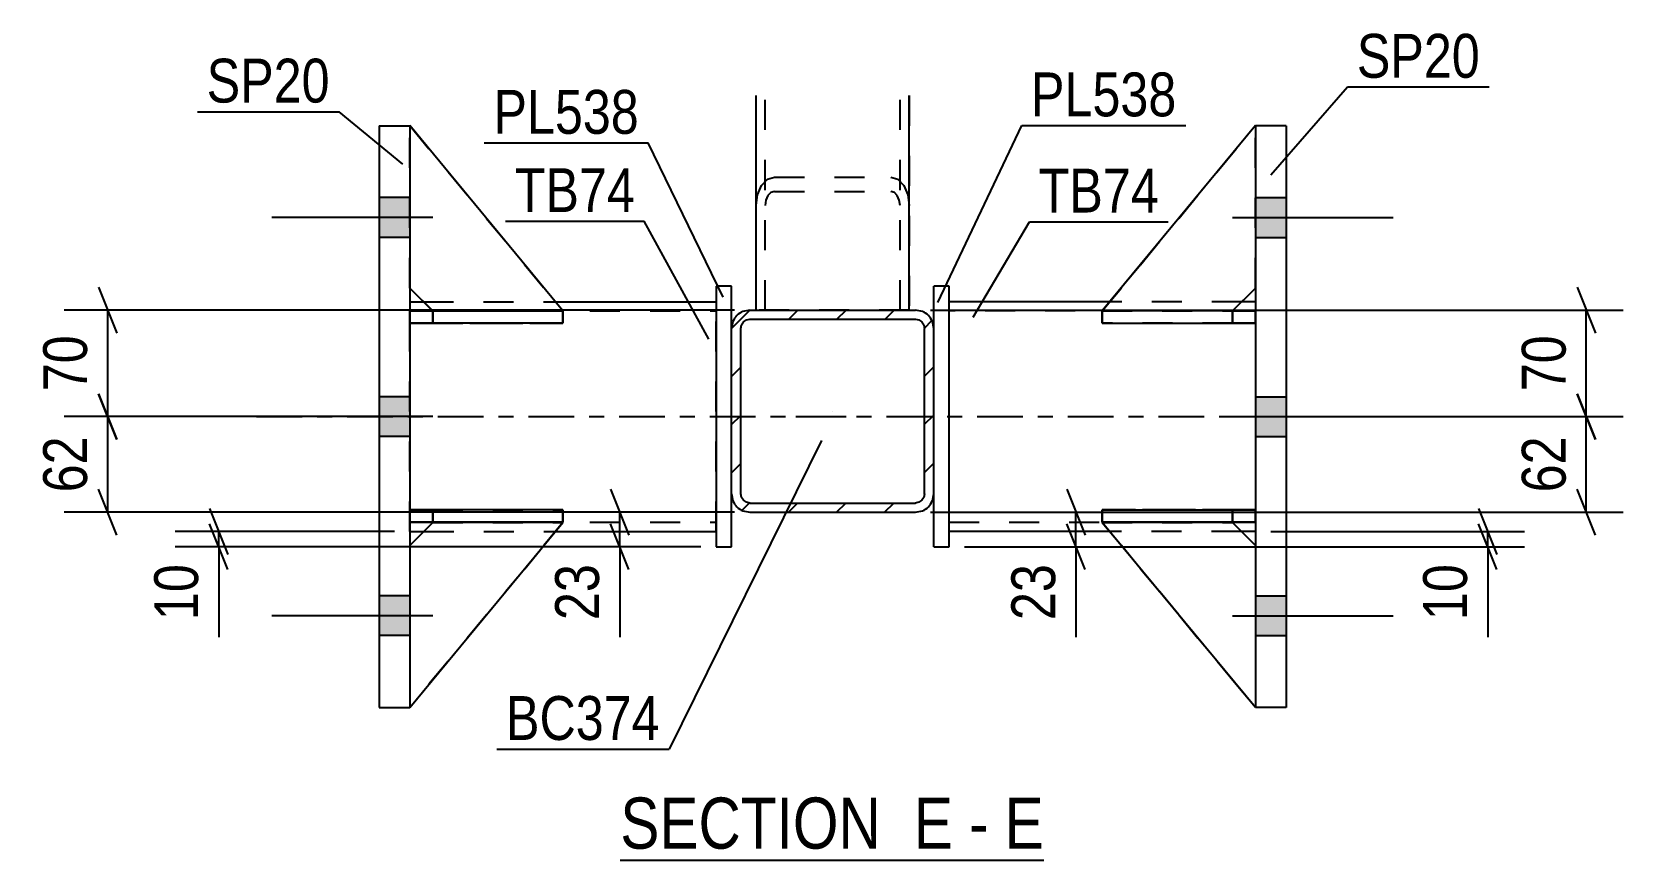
# Model space of a CAD drawing. Header units: millimetres. Extents: x 0 to 841, y 0 to 594.
# Drawn here: x 196.7 to 300.5, y 148.6 to 202.6 of the extents above; entities that cross this region are included whole.
import ezdxf

# ---------------------------------------------------------------- set-up
doc = ezdxf.new("R2010")
doc.units = ezdxf.units.MM
doc.linetypes.add('DXK_LINE_DOT2', pattern=[3.9198, 1.9599, -1.9599])
doc.linetypes.add('DXK_LINE_DOT3', pattern=[5.9187, 2.979, -0.9799, 0.9799, -0.9799])
doc.styles.add('Arial Narrow', font='ARIALN.TTF', dxfattribs={"height": 0.2})

# ---------------------------------------------------------------- blocks, each defined once
blk = doc.blocks.new('Unknown-814735472-16 - 6405')
at = {"color": 6, "linetype": 'Continuous'}
blk.add_line((235.08, 148.56), (262.73, 148.56), dxfattribs=at)
at = {"color": 0, "linetype": 'Continuous'}
for points in [[(253.19, 149.31), (253.19, 152.81), (235.08, 152.81), (235.08, 149.31)], [(256.8, 149.31), (256.8, 152.81), (254.24, 152.81), (254.24, 149.31)], [(259.12, 149.31), (259.12, 152.81), (257.85, 152.81), (257.85, 149.31)], [(262.73, 149.31), (262.73, 152.81), (260.17, 152.81), (260.17, 149.31)]]:
    blk.add_wipeout(points, dxfattribs=at)
at = {"color": 7, "linetype": 'Continuous', "style": 'Arial Narrow'}
for s, p in [('SECTION ', (235.08, 149.31)), ('E', (254.24, 149.31)), ('E', (260.17, 149.31)), ('-', (257.85, 149.31))]:
    blk.add_text(s, height=3.34, dxfattribs=at).set_placement(p)
blk = doc.blocks.new('Part-814735472-6506 - 6405')
at = {"color": 7, "linetype": 'DXK_LINE_DOT2'}
for p, q in [((243.94, 184.48), (243.94, 198.48)), ((244.54, 184.48), (244.54, 198.48)), ((253.34, 184.48), (253.34, 198.48)), ((253.94, 198.48), (253.94, 184.48)), ((253.94, 184.48), (243.94, 184.48))]:
    blk.add_line(p, q, dxfattribs=at)
blk = doc.blocks.new('Bolt-814735472-6482 - 6405')
at = {"linetype": 'Continuous'}
for points in [[(221.34, 189.22), (221.34, 191.82), (219.34, 191.82), (219.34, 189.22)], [(221.34, 189.22), (221.34, 191.82), (219.34, 191.82), (219.34, 189.22)], [(221.34, 189.22), (221.34, 191.82), (219.34, 191.82), (219.34, 189.22)], [(221.34, 176.22), (221.34, 178.82), (219.34, 178.82), (219.34, 176.22)], [(221.34, 176.22), (221.34, 178.82), (219.34, 178.82), (219.34, 176.22)], [(221.34, 163.22), (221.34, 165.82), (219.34, 165.82), (219.34, 163.22)], [(221.34, 163.22), (221.34, 165.82), (219.34, 165.82), (219.34, 163.22)], [(221.34, 163.22), (221.34, 165.82), (219.34, 165.82), (219.34, 163.22)]]:
    blk.add_hatch(color=1, dxfattribs=at).paths.add_polyline_path(points)
at = {"color": 1, "linetype": 'Continuous'}
for p, q in [((221.34, 191.82), (219.34, 191.82)), ((221.34, 191.82), (219.34, 191.82)), ((221.34, 191.82), (219.34, 191.82)), ((222.84, 190.52), (212.34, 190.52)), ((222.84, 190.52), (212.34, 190.52)), ((222.84, 190.52), (212.34, 190.52)), ((221.34, 189.22), (219.34, 189.22)), ((221.34, 189.22), (219.34, 189.22)), ((221.34, 189.22), (219.34, 189.22)), ((221.34, 178.82), (219.34, 178.82)), ((221.34, 178.82), (219.34, 178.82)), ((222.84, 177.52), (212.34, 177.52)), ((222.84, 177.52), (212.34, 177.52)), ((221.34, 176.22), (219.34, 176.22)), ((221.34, 176.22), (219.34, 176.22)), ((221.34, 165.82), (219.34, 165.82)), ((221.34, 165.82), (219.34, 165.82)), ((221.34, 165.82), (219.34, 165.82)), ((222.84, 164.52), (212.34, 164.52)), ((222.84, 164.52), (212.34, 164.52)), ((222.84, 164.52), (212.34, 164.52)), ((221.34, 163.22), (219.34, 163.22)), ((221.34, 163.22), (219.34, 163.22)), ((221.34, 163.22), (219.34, 163.22))]:
    blk.add_line(p, q, dxfattribs=at)
blk = doc.blocks.new('Part-814735472-6523 - 6405')
at = {"linetype": 'Continuous'}
h = blk.add_hatch(dxfattribs=at)
h.set_pattern_fill('', scale=0.7, style=0, pattern_type=0)
h.set_pattern_definition([(45, (243.5393, 184.484), (-1.57154, 1.57154), [])])
h.paths.add_polyline_path([(254.34, 184.48), (243.54, 184.48), (243.08, 184.39), (242.69, 184.13), (242.43, 183.74), (242.34, 183.28), (242.34, 172.48), (242.43, 172.02), (242.69, 171.64), (243.08, 171.38), (243.54, 171.28), (254.34, 171.28), (254.8, 171.38), (255.19, 171.64), (255.45, 172.02), (255.54, 172.48), (255.54, 183.28), (255.45, 183.74), (255.19, 184.13), (254.8, 184.39)])
h.paths.add_polyline_path([(254.89, 183.51), (254.94, 183.28), (254.94, 172.48), (254.89, 172.25), (254.76, 172.06), (254.57, 171.93), (254.34, 171.88), (243.54, 171.88), (243.31, 171.93), (243.12, 172.06), (242.99, 172.25), (242.94, 172.48), (242.94, 183.28), (242.99, 183.51), (243.12, 183.71), (243.31, 183.84), (243.54, 183.88), (254.34, 183.88), (254.57, 183.84), (254.76, 183.71)])
at = {"color": 2, "linetype": 'Continuous'}
for p, q in [((243.54, 184.48), (243.08, 184.39)), ((243.31, 183.84), (243.54, 183.88)), ((243.54, 184.48), (243.54, 184.48)), ((243.54, 184.48), (254.34, 184.48)), ((243.54, 183.88), (243.54, 183.88)), ((243.54, 183.88), (254.34, 183.88)), ((254.34, 184.48), (254.34, 184.48)), ((254.8, 184.39), (254.34, 184.48)), ((254.34, 183.88), (254.34, 183.88)), ((254.34, 183.88), (254.57, 183.84)), ((242.43, 183.74), (242.34, 183.28)), ((242.34, 183.28), (242.34, 183.28)), ((242.34, 172.48), (242.34, 183.28)), ((242.94, 183.28), (242.99, 183.51)), ((242.94, 183.28), (242.94, 183.28)), ((242.94, 172.48), (242.94, 183.28)), ((242.99, 183.51), (243.12, 183.71)), ((243.12, 183.71), (243.31, 183.84)), ((254.57, 183.84), (254.76, 183.71)), ((254.76, 183.71), (254.89, 183.51)), ((254.89, 183.51), (254.94, 183.28)), ((254.94, 183.28), (254.94, 183.28)), ((254.94, 172.48), (254.94, 183.28)), ((255.54, 183.28), (255.45, 183.74)), ((255.54, 183.28), (255.54, 183.28)), ((255.54, 172.48), (255.54, 183.28)), ((242.34, 172.48), (242.34, 172.48)), ((242.34, 172.48), (242.43, 172.02)), ((242.94, 172.48), (242.94, 172.48)), ((242.99, 172.25), (242.94, 172.48)), ((254.94, 172.48), (254.89, 172.25)), ((254.94, 172.48), (254.94, 172.48)), ((255.45, 172.02), (255.54, 172.48)), ((255.54, 172.48), (255.54, 172.48)), ((243.12, 172.06), (242.99, 172.25)), ((243.31, 171.93), (243.12, 172.06)), ((243.54, 171.88), (243.31, 171.93)), ((243.54, 171.88), (243.54, 171.88)), ((243.54, 171.88), (254.34, 171.88)), ((254.57, 171.93), (254.34, 171.88)), ((254.34, 171.88), (254.34, 171.88)), ((254.76, 172.06), (254.57, 171.93)), ((254.89, 172.25), (254.76, 172.06)), ((243.08, 171.38), (243.54, 171.28)), ((243.54, 171.28), (243.54, 171.28)), ((243.54, 171.28), (254.34, 171.28)), ((254.34, 171.28), (254.8, 171.38)), ((254.34, 171.28), (254.34, 171.28))]:
    blk.add_line(p, q, dxfattribs=at)
at = {"color": 7, "linetype": 'DXK_LINE_DOT3'}
blk.add_line((248.94, 177.88), (248.94, 177.88), dxfattribs=at)
at = {"color": 2, "linetype": 'Continuous'}
for centre, start, end in [((243.54, 183.28), 112.5, 157.5), ((254.34, 183.28), 22.5, 67.5), ((243.54, 172.48), 202.5, 247.5), ((254.34, 172.48), 292.5, 337.5)]:
    blk.add_arc(centre, 1.2, start, end, dxfattribs=at)
blk = doc.blocks.new('Part-814735472-6507 - 6405')
at = {"color": 2, "linetype": 'Continuous'}
for p, q in [((243.94, 184.48), (243.94, 198.48)), ((253.94, 184.48), (253.94, 198.48))]:
    blk.add_line(p, q, dxfattribs=at)
at = {"color": 7, "linetype": 'DXK_LINE_DOT2'}
for p, q in [((244.54, 184.48), (244.54, 198.48)), ((253.34, 184.48), (253.34, 198.48)), ((244.03, 192.01), (244.29, 192.62)), ((244.29, 192.62), (244.68, 193.02)), ((244.68, 193.02), (245.14, 193.16)), ((245.14, 192.23), (244.91, 192.16)), ((245.14, 193.16), (252.74, 193.16)), ((245.14, 192.23), (252.74, 192.23)), ((252.74, 193.16), (253.2, 193.02)), ((252.97, 192.16), (252.74, 192.23)), ((253.2, 193.02), (253.59, 192.62)), ((253.59, 192.62), (253.85, 192.01)), ((243.94, 191.3), (244.03, 192.01)), ((244.59, 191.66), (244.54, 191.3)), ((244.72, 191.96), (244.59, 191.66)), ((244.91, 192.16), (244.72, 191.96)), ((253.16, 191.96), (252.97, 192.16)), ((253.29, 191.66), (253.16, 191.96)), ((253.34, 191.3), (253.29, 191.66)), ((253.85, 192.01), (253.94, 191.3)), ((243.94, 184.48), (253.94, 184.48))]:
    blk.add_line(p, q, dxfattribs=at)
blk = doc.blocks.new('Part-814735472-6547 - 6405')
at = {"color": 2, "linetype": 'Continuous'}
for p, q in [((221.34, 185.02), (222.23, 185.02)), ((230.84, 185.02), (241.34, 185.02)), ((221.34, 170.02), (222.25, 170.02)), ((230.85, 170.02), (241.34, 170.02))]:
    blk.add_line(p, q, dxfattribs=at)
at = {"color": 7, "linetype": 'DXK_LINE_DOT2'}
for p, q in [((221.34, 170.02), (221.34, 185.02)), ((222.23, 185.02), (230.84, 185.02)), ((241.34, 170.02), (241.34, 185.02)), ((221.34, 184.42), (241.34, 184.42)), ((221.34, 170.62), (241.34, 170.62)), ((222.25, 170.02), (230.85, 170.02))]:
    blk.add_line(p, q, dxfattribs=at)
at = {"color": 7, "linetype": 'DXK_LINE_DOT3'}
blk.add_line((211.34, 177.52), (251.34, 177.52), dxfattribs=at)
blk = doc.blocks.new('Bolt-814735472-6483 - 6405')
at = {"linetype": 'Continuous'}
for points in [[(278.54, 189.22), (278.54, 191.82), (276.54, 191.82), (276.54, 189.22)], [(278.54, 189.22), (278.54, 191.82), (276.54, 191.82), (276.54, 189.22)], [(278.54, 189.22), (278.54, 191.82), (276.54, 191.82), (276.54, 189.22)], [(278.54, 176.22), (278.54, 178.82), (276.54, 178.82), (276.54, 176.22)], [(278.54, 176.22), (278.54, 178.82), (276.54, 178.82), (276.54, 176.22)], [(278.54, 163.22), (278.54, 165.82), (276.54, 165.82), (276.54, 163.22)], [(278.54, 163.22), (278.54, 165.82), (276.54, 165.82), (276.54, 163.22)], [(278.54, 163.22), (278.54, 165.82), (276.54, 165.82), (276.54, 163.22)]]:
    blk.add_hatch(color=1, dxfattribs=at).paths.add_polyline_path(points)
at = {"color": 1, "linetype": 'Continuous'}
for p, q in [((276.54, 191.82), (278.54, 191.82)), ((276.54, 191.82), (278.54, 191.82)), ((276.54, 191.82), (278.54, 191.82)), ((275.04, 190.52), (285.54, 190.52)), ((275.04, 190.52), (285.54, 190.52)), ((275.04, 190.52), (285.54, 190.52)), ((276.54, 189.22), (278.54, 189.22)), ((276.54, 189.22), (278.54, 189.22)), ((276.54, 189.22), (278.54, 189.22)), ((276.54, 178.82), (278.54, 178.82)), ((276.54, 178.82), (278.54, 178.82)), ((275.04, 177.52), (285.54, 177.52)), ((275.04, 177.52), (285.54, 177.52)), ((276.54, 176.22), (278.54, 176.22)), ((276.54, 176.22), (278.54, 176.22)), ((276.54, 165.82), (278.54, 165.82)), ((276.54, 165.82), (278.54, 165.82)), ((276.54, 165.82), (278.54, 165.82)), ((275.04, 164.52), (285.54, 164.52)), ((275.04, 164.52), (285.54, 164.52)), ((275.04, 164.52), (285.54, 164.52)), ((276.54, 163.22), (278.54, 163.22)), ((276.54, 163.22), (278.54, 163.22)), ((276.54, 163.22), (278.54, 163.22))]:
    blk.add_line(p, q, dxfattribs=at)
blk = doc.blocks.new('Part-814735472-6532 - 6405')
at = {"color": 2, "linetype": 'Continuous'}
for p, q in [((267.04, 185.02), (256.54, 185.02)), ((276.54, 185.02), (275.65, 185.02)), ((267.03, 170.02), (256.54, 170.02)), ((276.54, 170.02), (275.63, 170.02))]:
    blk.add_line(p, q, dxfattribs=at)
at = {"color": 7, "linetype": 'DXK_LINE_DOT2'}
for p, q in [((256.54, 170.02), (256.54, 185.02)), ((275.65, 185.02), (267.04, 185.02)), ((276.54, 185.02), (276.54, 170.02)), ((276.54, 184.42), (256.54, 184.42)), ((256.54, 170.62), (276.54, 170.62)), ((275.63, 170.02), (267.03, 170.02))]:
    blk.add_line(p, q, dxfattribs=at)
at = {"color": 7, "linetype": 'DXK_LINE_DOT3'}
blk.add_line((246.54, 177.52), (286.54, 177.52), dxfattribs=at)
blk = doc.blocks.new('Part-814735472-6537 - 6405')
at = {"color": 2, "linetype": 'Continuous'}
for p, q in [((256.54, 186.03), (255.54, 186.03)), ((255.54, 183.28), (255.54, 186.03)), ((256.54, 169.03), (256.54, 186.03)), ((255.54, 169.03), (255.54, 172.48)), ((255.54, 169.03), (256.54, 169.03))]:
    blk.add_line(p, q, dxfattribs=at)
at = {"color": 7, "linetype": 'DXK_LINE_DOT2'}
blk.add_line((255.54, 172.48), (255.54, 183.28), dxfattribs=at)
blk = doc.blocks.new('Part-814735472-6542 - 6405')
at = {"color": 2, "linetype": 'Continuous'}
for p, q in [((242.34, 186.03), (241.34, 186.03)), ((241.34, 186.03), (241.34, 169.03)), ((242.34, 183.28), (242.34, 186.03)), ((242.34, 169.03), (242.34, 172.48)), ((241.34, 169.03), (242.34, 169.03))]:
    blk.add_line(p, q, dxfattribs=at)
at = {"color": 7, "linetype": 'DXK_LINE_DOT2'}
blk.add_line((242.34, 172.48), (242.34, 183.28), dxfattribs=at)
blk = doc.blocks.new('Part-814735472-6548 - 6405')
at = {"color": 2, "linetype": 'Continuous'}
for p, q in [((266.54, 170.61), (266.54, 170.61)), ((275.04, 170.61), (266.54, 170.61)), ((276.54, 158.53), (266.54, 170.61)), ((275.04, 170.61), (275.04, 170.61)), ((275.04, 170.61), (276.54, 169.11))]:
    blk.add_line(p, q, dxfattribs=at)
at = {"color": 7, "linetype": 'DXK_LINE_DOT2'}
for p, q in [((266.54, 170.61), (275.04, 170.61)), ((276.54, 158.53), (266.54, 170.61)), ((275.04, 170.61), (276.54, 169.11)), ((276.54, 169.11), (276.54, 158.53))]:
    blk.add_line(p, q, dxfattribs=at)
blk = doc.blocks.new('Part-814735472-6549 - 6405')
at = {"color": 7, "linetype": 'DXK_LINE_DOT2'}
for p, q in [((266.54, 170.61), (275.04, 170.61)), ((276.54, 158.53), (266.54, 170.61)), ((266.54, 170.61), (266.54, 170.61)), ((275.04, 170.61), (266.54, 170.61)), ((266.54, 170.61), (276.54, 158.53)), ((275.04, 170.61), (276.54, 169.11)), ((275.04, 170.61), (275.04, 170.61)), ((276.54, 169.11), (275.04, 170.61)), ((276.54, 169.11), (276.54, 158.53))]:
    blk.add_line(p, q, dxfattribs=at)
blk = doc.blocks.new('Part-814735472-6550 - 6405')
at = {"color": 2, "linetype": 'Continuous'}
for p, q in [((276.54, 196.53), (266.54, 184.42)), ((275.05, 184.43), (276.54, 185.92)), ((267.79, 184.42), (266.54, 184.42)), ((266.54, 184.42), (266.54, 184.42))]:
    blk.add_line(p, q, dxfattribs=at)
at = {"color": 7, "linetype": 'DXK_LINE_DOT2'}
for p, q in [((266.54, 184.42), (276.54, 196.53)), ((276.54, 185.92), (276.54, 196.53)), ((275.04, 184.42), (276.54, 185.92)), ((275.04, 184.42), (266.54, 184.42)), ((275.04, 184.42), (267.79, 184.42)), ((275.04, 184.42), (275.05, 184.43)), ((275.04, 184.42), (275.04, 184.42))]:
    blk.add_line(p, q, dxfattribs=at)
blk = doc.blocks.new('Part-814735472-6551 - 6405')
at = {"color": 7, "linetype": 'DXK_LINE_DOT2'}
for p, q in [((276.54, 196.53), (266.54, 184.42)), ((266.54, 184.42), (276.54, 196.53)), ((276.54, 185.92), (276.54, 196.53)), ((275.04, 184.42), (276.54, 185.92)), ((275.04, 184.42), (276.54, 185.92)), ((266.54, 184.42), (275.04, 184.42)), ((266.54, 184.42), (266.54, 184.42)), ((275.04, 184.42), (266.54, 184.42)), ((275.04, 184.42), (275.04, 184.42))]:
    blk.add_line(p, q, dxfattribs=at)
blk = doc.blocks.new('Part-814735472-6552 - 6405')
at = {"color": 7, "linetype": 'DXK_LINE_DOT2'}
for p, q in [((266.54, 170.63), (266.54, 171.43)), ((266.54, 171.43), (275.04, 171.43)), ((276.54, 171.43), (266.54, 171.43)), ((275.04, 170.63), (275.04, 171.43)), ((275.04, 171.43), (276.54, 171.43)), ((276.54, 170.63), (276.54, 171.43)), ((276.54, 170.63), (276.54, 171.43)), ((276.54, 171.43), (276.54, 171.43)), ((275.04, 170.63), (266.54, 170.63)), ((266.54, 170.63), (276.54, 170.63)), ((276.54, 170.63), (275.04, 170.63)), ((276.54, 170.63), (276.54, 170.63))]:
    blk.add_line(p, q, dxfattribs=at)
blk = doc.blocks.new('Part-814735472-6553 - 6405')
at = {"color": 7, "linetype": 'DXK_LINE_DOT2'}
for p, q in [((266.54, 183.63), (266.54, 184.43)), ((266.54, 184.43), (275.04, 184.43)), ((276.54, 184.43), (266.54, 184.43)), ((275.04, 183.63), (275.04, 184.43)), ((275.04, 184.43), (276.54, 184.43)), ((276.54, 183.63), (276.54, 184.43)), ((276.54, 183.63), (276.54, 184.43)), ((276.54, 184.43), (276.54, 184.43)), ((275.04, 183.63), (266.54, 183.63)), ((266.54, 183.63), (276.54, 183.63)), ((276.54, 183.63), (275.04, 183.63)), ((276.54, 183.63), (276.54, 183.63))]:
    blk.add_line(p, q, dxfattribs=at)
blk = doc.blocks.new('Part-814735472-6554 - 6405')
at = {"color": 2, "linetype": 'Continuous'}
for p, q in [((266.54, 171.43), (276.54, 171.43)), ((266.54, 171.43), (266.54, 170.63)), ((276.54, 171.43), (276.54, 171.43)), ((276.54, 170.63), (276.54, 171.43)), ((276.54, 170.63), (266.54, 170.63))]:
    blk.add_line(p, q, dxfattribs=at)
at = {"color": 7, "linetype": 'DXK_LINE_DOT2'}
for p, q in [((275.04, 171.43), (266.54, 171.43)), ((276.54, 171.43), (275.04, 171.43)), ((275.04, 171.43), (275.04, 170.63)), ((276.54, 171.43), (276.54, 171.43)), ((266.54, 170.63), (275.04, 170.63)), ((275.04, 170.63), (276.54, 170.63))]:
    blk.add_line(p, q, dxfattribs=at)
blk = doc.blocks.new('Part-814735472-6555 - 6405')
at = {"color": 2, "linetype": 'Continuous'}
for p, q in [((266.55, 184.43), (266.54, 184.43)), ((266.54, 184.43), (266.54, 183.63)), ((276.54, 184.43), (267.79, 184.43)), ((276.54, 184.43), (276.54, 184.43)), ((276.54, 184.43), (276.54, 183.63)), ((266.54, 183.63), (276.54, 183.63))]:
    blk.add_line(p, q, dxfattribs=at)
at = {"color": 7, "linetype": 'DXK_LINE_DOT2'}
for p, q in [((267.79, 184.43), (266.55, 184.43)), ((275.04, 184.43), (266.55, 184.43)), ((275.04, 184.43), (276.54, 184.43)), ((275.04, 184.43), (275.04, 183.63)), ((276.54, 184.43), (276.54, 184.43)), ((266.54, 183.63), (275.04, 183.63)), ((275.04, 183.63), (276.54, 183.63))]:
    blk.add_line(p, q, dxfattribs=at)
blk = doc.blocks.new('Part-814735472-6556 - 6405')
at = {"color": 2, "linetype": 'Continuous'}
for p, q in [((222.84, 170.61), (221.34, 169.11)), ((221.34, 158.53), (231.34, 170.61)), ((231.34, 170.61), (222.84, 170.61)), ((222.84, 170.61), (222.84, 170.61)), ((231.34, 170.61), (231.34, 170.61))]:
    blk.add_line(p, q, dxfattribs=at)
at = {"color": 7, "linetype": 'DXK_LINE_DOT2'}
for p, q in [((221.34, 169.11), (222.84, 170.61)), ((221.34, 158.53), (231.34, 170.61)), ((222.84, 170.61), (231.34, 170.61)), ((221.34, 169.11), (221.34, 158.53))]:
    blk.add_line(p, q, dxfattribs=at)
blk = doc.blocks.new('Part-814735472-6557 - 6405')
at = {"color": 7, "linetype": 'DXK_LINE_DOT2'}
for p, q in [((222.84, 170.61), (221.34, 169.11)), ((221.34, 158.53), (231.34, 170.61)), ((221.34, 169.11), (222.84, 170.61)), ((231.34, 170.61), (221.34, 158.53)), ((231.34, 170.61), (222.84, 170.61)), ((222.84, 170.61), (222.84, 170.61)), ((222.84, 170.61), (231.34, 170.61)), ((231.34, 170.61), (231.34, 170.61)), ((221.34, 169.11), (221.34, 158.53))]:
    blk.add_line(p, q, dxfattribs=at)
blk = doc.blocks.new('Part-814735472-6558 - 6405')
at = {"color": 2, "linetype": 'Continuous'}
for p, q in [((231.34, 184.42), (221.34, 196.53)), ((222.83, 184.43), (221.34, 185.92)), ((230.09, 184.42), (231.34, 184.42)), ((231.34, 184.42), (231.34, 184.42))]:
    blk.add_line(p, q, dxfattribs=at)
at = {"color": 7, "linetype": 'DXK_LINE_DOT2'}
for p, q in [((221.34, 185.92), (221.34, 196.53)), ((221.34, 196.53), (231.34, 184.42)), ((222.84, 184.42), (221.34, 185.92)), ((222.84, 184.42), (222.83, 184.43)), ((231.34, 184.42), (222.84, 184.42)), ((222.84, 184.42), (222.84, 184.42)), ((222.84, 184.42), (230.09, 184.42))]:
    blk.add_line(p, q, dxfattribs=at)
blk = doc.blocks.new('Part-814735472-6559 - 6405')
at = {"color": 7, "linetype": 'DXK_LINE_DOT2'}
for p, q in [((221.34, 185.92), (221.34, 196.53)), ((221.34, 196.53), (231.34, 184.42)), ((221.34, 196.53), (231.34, 184.42)), ((222.84, 184.42), (221.34, 185.92)), ((222.84, 184.42), (221.34, 185.92)), ((231.34, 184.42), (222.84, 184.42)), ((222.84, 184.42), (222.84, 184.42)), ((222.84, 184.42), (231.34, 184.42)), ((231.34, 184.42), (231.34, 184.42))]:
    blk.add_line(p, q, dxfattribs=at)
blk = doc.blocks.new('Part-814735472-6560 - 6405')
at = {"color": 7, "linetype": 'DXK_LINE_DOT2'}
for p, q in [((221.34, 171.43), (222.84, 171.43)), ((231.34, 171.43), (221.34, 171.43)), ((221.34, 171.43), (221.34, 171.43)), ((221.34, 171.43), (221.34, 170.63)), ((221.34, 171.43), (221.34, 170.63)), ((222.84, 171.43), (231.34, 171.43)), ((222.84, 171.43), (222.84, 170.63)), ((231.34, 171.43), (231.34, 170.63)), ((222.84, 170.63), (221.34, 170.63)), ((221.34, 170.63), (231.34, 170.63)), ((221.34, 170.63), (221.34, 170.63)), ((231.34, 170.63), (222.84, 170.63))]:
    blk.add_line(p, q, dxfattribs=at)
blk = doc.blocks.new('Part-814735472-6561 - 6405')
at = {"color": 7, "linetype": 'DXK_LINE_DOT2'}
for p, q in [((221.34, 184.43), (222.84, 184.43)), ((231.34, 184.43), (221.34, 184.43)), ((221.34, 184.43), (221.34, 184.43)), ((221.34, 184.43), (221.34, 183.63)), ((221.34, 184.43), (221.34, 183.63)), ((222.84, 184.43), (231.34, 184.43)), ((222.84, 184.43), (222.84, 183.63)), ((231.34, 184.43), (231.34, 183.63)), ((222.84, 183.63), (221.34, 183.63)), ((221.34, 183.63), (231.34, 183.63)), ((221.34, 183.63), (221.34, 183.63)), ((231.34, 183.63), (222.84, 183.63))]:
    blk.add_line(p, q, dxfattribs=at)
blk = doc.blocks.new('Part-814735472-6562 - 6405')
at = {"color": 2, "linetype": 'Continuous'}
for p, q in [((221.34, 170.63), (221.34, 171.43)), ((231.34, 171.43), (221.34, 171.43)), ((231.34, 170.63), (231.34, 171.43)), ((231.34, 170.63), (221.34, 170.63)), ((221.34, 170.63), (221.34, 170.63))]:
    blk.add_line(p, q, dxfattribs=at)
at = {"color": 7, "linetype": 'DXK_LINE_DOT2'}
for p, q in [((222.84, 171.43), (221.34, 171.43)), ((222.84, 170.63), (222.84, 171.43)), ((231.34, 171.43), (222.84, 171.43)), ((221.34, 170.63), (222.84, 170.63)), ((222.84, 170.63), (231.34, 170.63))]:
    blk.add_line(p, q, dxfattribs=at)
blk = doc.blocks.new('Part-814735472-6563 - 6405')
at = {"color": 2, "linetype": 'Continuous'}
for p, q in [((221.34, 183.63), (221.34, 184.43)), ((221.34, 184.43), (230.09, 184.43)), ((231.34, 184.43), (231.33, 184.43)), ((231.34, 183.63), (231.34, 184.43)), ((231.34, 183.63), (221.34, 183.63)), ((221.34, 183.63), (221.34, 183.63))]:
    blk.add_line(p, q, dxfattribs=at)
at = {"color": 7, "linetype": 'DXK_LINE_DOT2'}
for p, q in [((222.84, 184.43), (221.34, 184.43)), ((222.84, 183.63), (222.84, 184.43)), ((222.84, 184.43), (231.33, 184.43)), ((221.34, 183.63), (222.84, 183.63)), ((222.84, 183.63), (231.34, 183.63))]:
    blk.add_line(p, q, dxfattribs=at)
blk = doc.blocks.new('Part-814735472-6568 - 6405')
at = {"color": 2, "linetype": 'Continuous'}
for p, q in [((278.54, 196.52), (276.54, 196.52)), ((276.54, 196.52), (276.54, 158.52)), ((278.54, 196.52), (278.54, 158.52)), ((278.54, 158.52), (276.54, 158.52))]:
    blk.add_line(p, q, dxfattribs=at)
blk = doc.blocks.new('Part-814735472-6573 - 6405')
at = {"color": 2, "linetype": 'Continuous'}
for p, q in [((219.34, 196.52), (221.34, 196.52)), ((219.34, 196.52), (219.34, 158.52)), ((221.34, 196.52), (221.34, 158.52)), ((219.34, 158.52), (221.34, 158.52))]:
    blk.add_line(p, q, dxfattribs=at)
blk = doc.blocks.new('StraightDimension-814735472-6647 - 6405')
at = {"color": 7, "linetype": 'Continuous'}
for p, q in [((201.02, 185.98), (202.22, 182.98)), ((242.54, 184.48), (198.77, 184.48)), ((201.62, 177.52), (201.62, 184.48)), ((202.22, 176.02), (201.02, 179.02)), ((213.84, 177.52), (198.77, 177.52))]:
    blk.add_line(p, q, dxfattribs=at)
at = {"color": 0}
blk.add_wipeout([(200.87, 183.43), (196.67, 183.43), (196.67, 178.58), (200.87, 178.58)], dxfattribs=at)
at = {"color": 3, "style": 'Arial Narrow'}
blk.add_text('70', height=2.863, rotation=90.0002, dxfattribs=at).set_placement((200.27, 179.18))
blk = doc.blocks.new('StraightDimension-814735472-6592 - 6405')
at = {"color": 7, "linetype": 'Continuous'}
for p, q in [((264.22, 172.78), (265.42, 169.78)), ((255.34, 171.28), (267.22, 171.28)), ((265.42, 167.53), (264.22, 170.53)), ((264.82, 169.03), (264.82, 171.28)), ((257.54, 169.03), (267.22, 169.03)), ((264.82, 169.03), (264.82, 163.12)), ((264.82, 169.03), (264.82, 163.12))]:
    blk.add_line(p, q, dxfattribs=at)
at = {"color": 0}
blk.add_wipeout([(264.07, 168.5), (259.87, 168.5), (259.87, 163.64), (264.07, 163.64)], dxfattribs=at)
at = {"color": 3, "style": 'Arial Narrow'}
blk.add_text('23', height=2.863, rotation=90.0002, dxfattribs=at).set_placement((263.47, 164.24))
blk = doc.blocks.new('StraightDimension-814735472-6660 - 6405')
at = {"color": 7, "linetype": 'Continuous'}
for p, q in [((297.54, 179.02), (298.74, 176.02)), ((284.04, 177.52), (300.54, 177.52)), ((298.14, 171.28), (298.14, 177.52)), ((298.74, 169.78), (297.54, 172.78)), ((255.34, 171.28), (300.54, 171.28))]:
    blk.add_line(p, q, dxfattribs=at)
at = {"color": 0}
blk.add_wipeout([(297.39, 176.83), (293.19, 176.83), (293.19, 171.98), (297.39, 171.98)], dxfattribs=at)
at = {"color": 3, "style": 'Arial Narrow'}
blk.add_text('62', height=2.863, rotation=90.0002, dxfattribs=at).set_placement((296.79, 172.58))
blk = doc.blocks.new('StraightDimension-814735472-6614 - 6405')
at = {"color": 7, "linetype": 'Continuous'}
for p, q in [((208.27, 171.52), (209.47, 168.52)), ((209.47, 167.53), (208.27, 170.53)), ((220.34, 170.02), (206.02, 170.02)), ((208.87, 169.03), (208.87, 170.02)), ((240.34, 169.03), (206.02, 169.03)), ((208.87, 169.03), (208.87, 163.12)), ((208.87, 169.03), (208.87, 163.12))]:
    blk.add_line(p, q, dxfattribs=at)
at = {"color": 0}
blk.add_wipeout([(208.12, 168.5), (203.92, 168.5), (203.92, 163.64), (208.12, 163.64)], dxfattribs=at)
at = {"color": 3, "style": 'Arial Narrow'}
blk.add_text('10', height=2.863, rotation=90.0002, dxfattribs=at).set_placement((207.52, 164.24))
blk = doc.blocks.new('StraightDimension-814735472-6625 - 6405')
at = {"color": 7, "linetype": 'Continuous'}
for p, q in [((291.1, 171.52), (292.3, 168.52)), ((292.3, 167.53), (291.1, 170.53)), ((277.54, 170.02), (294.1, 170.02)), ((291.7, 169.03), (291.7, 170.02)), ((257.54, 169.03), (294.1, 169.03)), ((291.7, 169.03), (291.7, 163.12)), ((291.7, 169.03), (291.7, 163.12))]:
    blk.add_line(p, q, dxfattribs=at)
at = {"color": 0}
blk.add_wipeout([(290.95, 168.5), (286.75, 168.5), (286.75, 163.64), (290.95, 163.64)], dxfattribs=at)
at = {"color": 3, "style": 'Arial Narrow'}
blk.add_text('10', height=2.863, rotation=90.0002, dxfattribs=at).set_placement((290.35, 164.24))
blk = doc.blocks.new('StraightDimension-814735472-6636 - 6405')
at = {"color": 7, "linetype": 'Continuous'}
for p, q in [((201.02, 179.02), (202.22, 176.02)), ((213.84, 177.52), (198.77, 177.52)), ((201.62, 171.28), (201.62, 177.52)), ((202.22, 169.78), (201.02, 172.78)), ((242.54, 171.28), (198.77, 171.28))]:
    blk.add_line(p, q, dxfattribs=at)
at = {"color": 0}
blk.add_wipeout([(200.87, 176.83), (196.67, 176.83), (196.67, 171.98), (200.87, 171.98)], dxfattribs=at)
at = {"color": 3, "style": 'Arial Narrow'}
blk.add_text('62', height=2.863, rotation=90.0002, dxfattribs=at).set_placement((200.27, 172.58))
blk = doc.blocks.new('StraightDimension-814735472-6603 - 6405')
at = {"color": 7, "linetype": 'Continuous'}
for p, q in [((234.44, 172.78), (235.64, 169.78)), ((242.54, 171.28), (232.19, 171.28)), ((235.64, 167.53), (234.44, 170.53)), ((235.04, 169.03), (235.04, 171.28)), ((240.34, 169.03), (232.19, 169.03)), ((235.04, 169.03), (235.04, 163.12)), ((235.04, 169.03), (235.04, 163.12))]:
    blk.add_line(p, q, dxfattribs=at)
at = {"color": 0}
blk.add_wipeout([(234.29, 168.5), (230.09, 168.5), (230.09, 163.64), (234.29, 163.64)], dxfattribs=at)
at = {"color": 3, "style": 'Arial Narrow'}
blk.add_text('23', height=2.863, rotation=90.0002, dxfattribs=at).set_placement((233.69, 164.24))
blk = doc.blocks.new('StraightDimension-814735472-6669 - 6405')
at = {"color": 7, "linetype": 'Continuous'}
for p, q in [((297.54, 185.98), (298.74, 182.98)), ((255.34, 184.48), (300.54, 184.48)), ((298.14, 177.52), (298.14, 184.48)), ((298.74, 176.02), (297.54, 179.02)), ((284.04, 177.52), (300.54, 177.52))]:
    blk.add_line(p, q, dxfattribs=at)
at = {"color": 0}
blk.add_wipeout([(297.39, 183.43), (293.19, 183.43), (293.19, 178.58), (297.39, 178.58)], dxfattribs=at)
at = {"color": 3, "style": 'Arial Narrow'}
blk.add_text('70', height=2.863, rotation=90.0002, dxfattribs=at).set_placement((296.79, 179.18))
blk = doc.blocks.new('Mark-814735472-6519 - 6405')
at = {"color": 30, "linetype": 'Continuous'}
for p in [(248.21, 175.96), (227.02, 155.81)]:
    blk.add_line(p, (238.27, 155.81), dxfattribs=at)
at = {"color": 0}
blk.add_wipeout([(237.67, 156.41), (237.67, 159.41), (227.62, 159.41), (227.62, 156.41)], dxfattribs=at)
blk.add_wipeout([(237.67, 156.41), (237.67, 159.41), (227.62, 159.41), (227.62, 156.41)], dxfattribs=at)
at = {"color": 3, "style": 'Arial Narrow'}
blk.add_text('BC374', height=2.863, dxfattribs=at).set_placement((227.62, 156.41))
blk = doc.blocks.new('Mark-814735472-6528 - 6405')
at = {"color": 30, "linetype": 'Continuous'}
for p, q in [((258.11, 184.01), (261.79, 190.25)), ((261.79, 190.25), (270.84, 190.25))]:
    blk.add_line(p, q, dxfattribs=at)
at = {"color": 0}
blk.add_wipeout([(270.24, 190.85), (270.24, 193.85), (262.39, 193.85), (262.39, 190.85)], dxfattribs=at)
blk.add_wipeout([(270.24, 190.85), (270.24, 193.85), (262.39, 193.85), (262.39, 190.85)], dxfattribs=at)
at = {"color": 3, "style": 'Arial Narrow'}
blk.add_text('TB74', height=2.863, dxfattribs=at).set_placement((262.39, 190.85))
blk = doc.blocks.new('Mark-814735472-6533 - 6405')
at = {"color": 30, "linetype": 'Continuous'}
for p, q in [((255.8, 184.97), (261.29, 196.53)), ((261.29, 196.53), (271.99, 196.53))]:
    blk.add_line(p, q, dxfattribs=at)
at = {"color": 0}
blk.add_wipeout([(271.39, 197.13), (271.39, 200.13), (261.89, 200.13), (261.89, 197.13)], dxfattribs=at)
blk.add_wipeout([(271.39, 197.13), (271.39, 200.13), (261.89, 200.13), (261.89, 197.13)], dxfattribs=at)
at = {"color": 3, "style": 'Arial Narrow'}
blk.add_text('PL538', height=2.863, dxfattribs=at).set_placement((261.89, 197.13))
blk = doc.blocks.new('Mark-814735472-6538 - 6405')
at = {"color": 30, "linetype": 'Continuous'}
for p in [(226.2, 195.39), (241.79, 185.32)]:
    blk.add_line(p, (236.9, 195.39), dxfattribs=at)
at = {"color": 0}
blk.add_wipeout([(236.3, 195.99), (236.3, 198.99), (226.8, 198.99), (226.8, 195.99)], dxfattribs=at)
blk.add_wipeout([(236.3, 195.99), (236.3, 198.99), (226.8, 198.99), (226.8, 195.99)], dxfattribs=at)
at = {"color": 3, "style": 'Arial Narrow'}
blk.add_text('PL538', height=2.863, dxfattribs=at).set_placement((226.8, 195.99))
blk = doc.blocks.new('Mark-814735472-6543 - 6405')
at = {"color": 30, "linetype": 'Continuous'}
for p in [(227.59, 190.28), (240.86, 182.57)]:
    blk.add_line(p, (236.64, 190.28), dxfattribs=at)
at = {"color": 0}
blk.add_wipeout([(236.04, 190.88), (236.04, 193.88), (228.19, 193.88), (228.19, 190.88)], dxfattribs=at)
blk.add_wipeout([(236.04, 190.88), (236.04, 193.88), (228.19, 193.88), (228.19, 190.88)], dxfattribs=at)
at = {"color": 3, "style": 'Arial Narrow'}
blk.add_text('TB74', height=2.863, dxfattribs=at).set_placement((228.19, 190.88))
blk = doc.blocks.new('Mark-814735472-6564 - 6405')
at = {"color": 30, "linetype": 'Continuous'}
for p, q in [((277.54, 193.32), (282.56, 199.05)), ((282.56, 199.05), (291.8, 199.05))]:
    blk.add_line(p, q, dxfattribs=at)
at = {"color": 0}
blk.add_wipeout([(291.2, 199.65), (291.2, 202.65), (283.16, 202.65), (283.16, 199.65)], dxfattribs=at)
blk.add_wipeout([(291.2, 199.65), (291.2, 202.65), (283.16, 202.65), (283.16, 199.65)], dxfattribs=at)
at = {"color": 3, "style": 'Arial Narrow'}
blk.add_text('SP20', height=2.863, dxfattribs=at).set_placement((283.16, 199.65))
blk = doc.blocks.new('Mark-814735472-6569 - 6405')
at = {"color": 30, "linetype": 'Continuous'}
for p in [(207.48, 197.43), (220.88, 194)]:
    blk.add_line(p, (216.72, 197.43), dxfattribs=at)
at = {"color": 0}
blk.add_wipeout([(216.12, 198.03), (216.12, 201.03), (208.08, 201.03), (208.08, 198.03)], dxfattribs=at)
blk.add_wipeout([(216.12, 198.03), (216.12, 201.03), (208.08, 201.03), (208.08, 198.03)], dxfattribs=at)
at = {"color": 3, "style": 'Arial Narrow'}
blk.add_text('SP20', height=2.863, dxfattribs=at).set_placement((208.08, 198.03))

msp = doc.modelspace()

# ---------------------------------------------------------------- block references
for name in ['Part-814735472-6506 - 6405', 'Part-814735472-6507 - 6405', 'Part-814735472-6573 - 6405', 'Part-814735472-6558 - 6405', 'Part-814735472-6559 - 6405', 'Part-814735472-6550 - 6405', 'Part-814735472-6551 - 6405', 'Part-814735472-6568 - 6405', 'Bolt-814735472-6482 - 6405', 'Bolt-814735472-6483 - 6405', 'Part-814735472-6542 - 6405', 'Part-814735472-6537 - 6405', 'Part-814735472-6547 - 6405', 'Part-814735472-6532 - 6405', 'Part-814735472-6561 - 6405', 'Part-814735472-6563 - 6405', 'Part-814735472-6523 - 6405', 'Part-814735472-6553 - 6405', 'Part-814735472-6555 - 6405', 'Part-814735472-6560 - 6405', 'Part-814735472-6562 - 6405', 'Part-814735472-6552 - 6405', 'Part-814735472-6554 - 6405', 'Part-814735472-6556 - 6405', 'Part-814735472-6557 - 6405', 'Part-814735472-6548 - 6405', 'Part-814735472-6549 - 6405', 'Unknown-814735472-16 - 6405']:
    msp.add_blockref(name, (0, 0))

# ---------------------------------------------------------------- next in the draw order: block references
for name in ['Mark-814735472-6564 - 6405', 'Mark-814735472-6569 - 6405', 'StraightDimension-814735472-6647 - 6405', 'StraightDimension-814735472-6592 - 6405', 'StraightDimension-814735472-6614 - 6405']:
    msp.add_blockref(name, (0, 0))

# ---------------------------------------------------------------- next in the draw order: block references
for name in ['Mark-814735472-6538 - 6405', 'StraightDimension-814735472-6636 - 6405', 'StraightDimension-814735472-6660 - 6405']:
    msp.add_blockref(name, (0, 0))

# ---------------------------------------------------------------- next in the draw order: block references
for name in ['Mark-814735472-6543 - 6405', 'StraightDimension-814735472-6669 - 6405', 'StraightDimension-814735472-6603 - 6405', 'StraightDimension-814735472-6625 - 6405']:
    msp.add_blockref(name, (0, 0))

# ---------------------------------------------------------------- next in the draw order: block references
for name in ['Mark-814735472-6528 - 6405', 'Mark-814735472-6519 - 6405']:
    msp.add_blockref(name, (0, 0))

# ---------------------------------------------------------------- next in the draw order: block references
msp.add_blockref('Mark-814735472-6533 - 6405', (0, 0))

doc.saveas('drawing.dxf')
